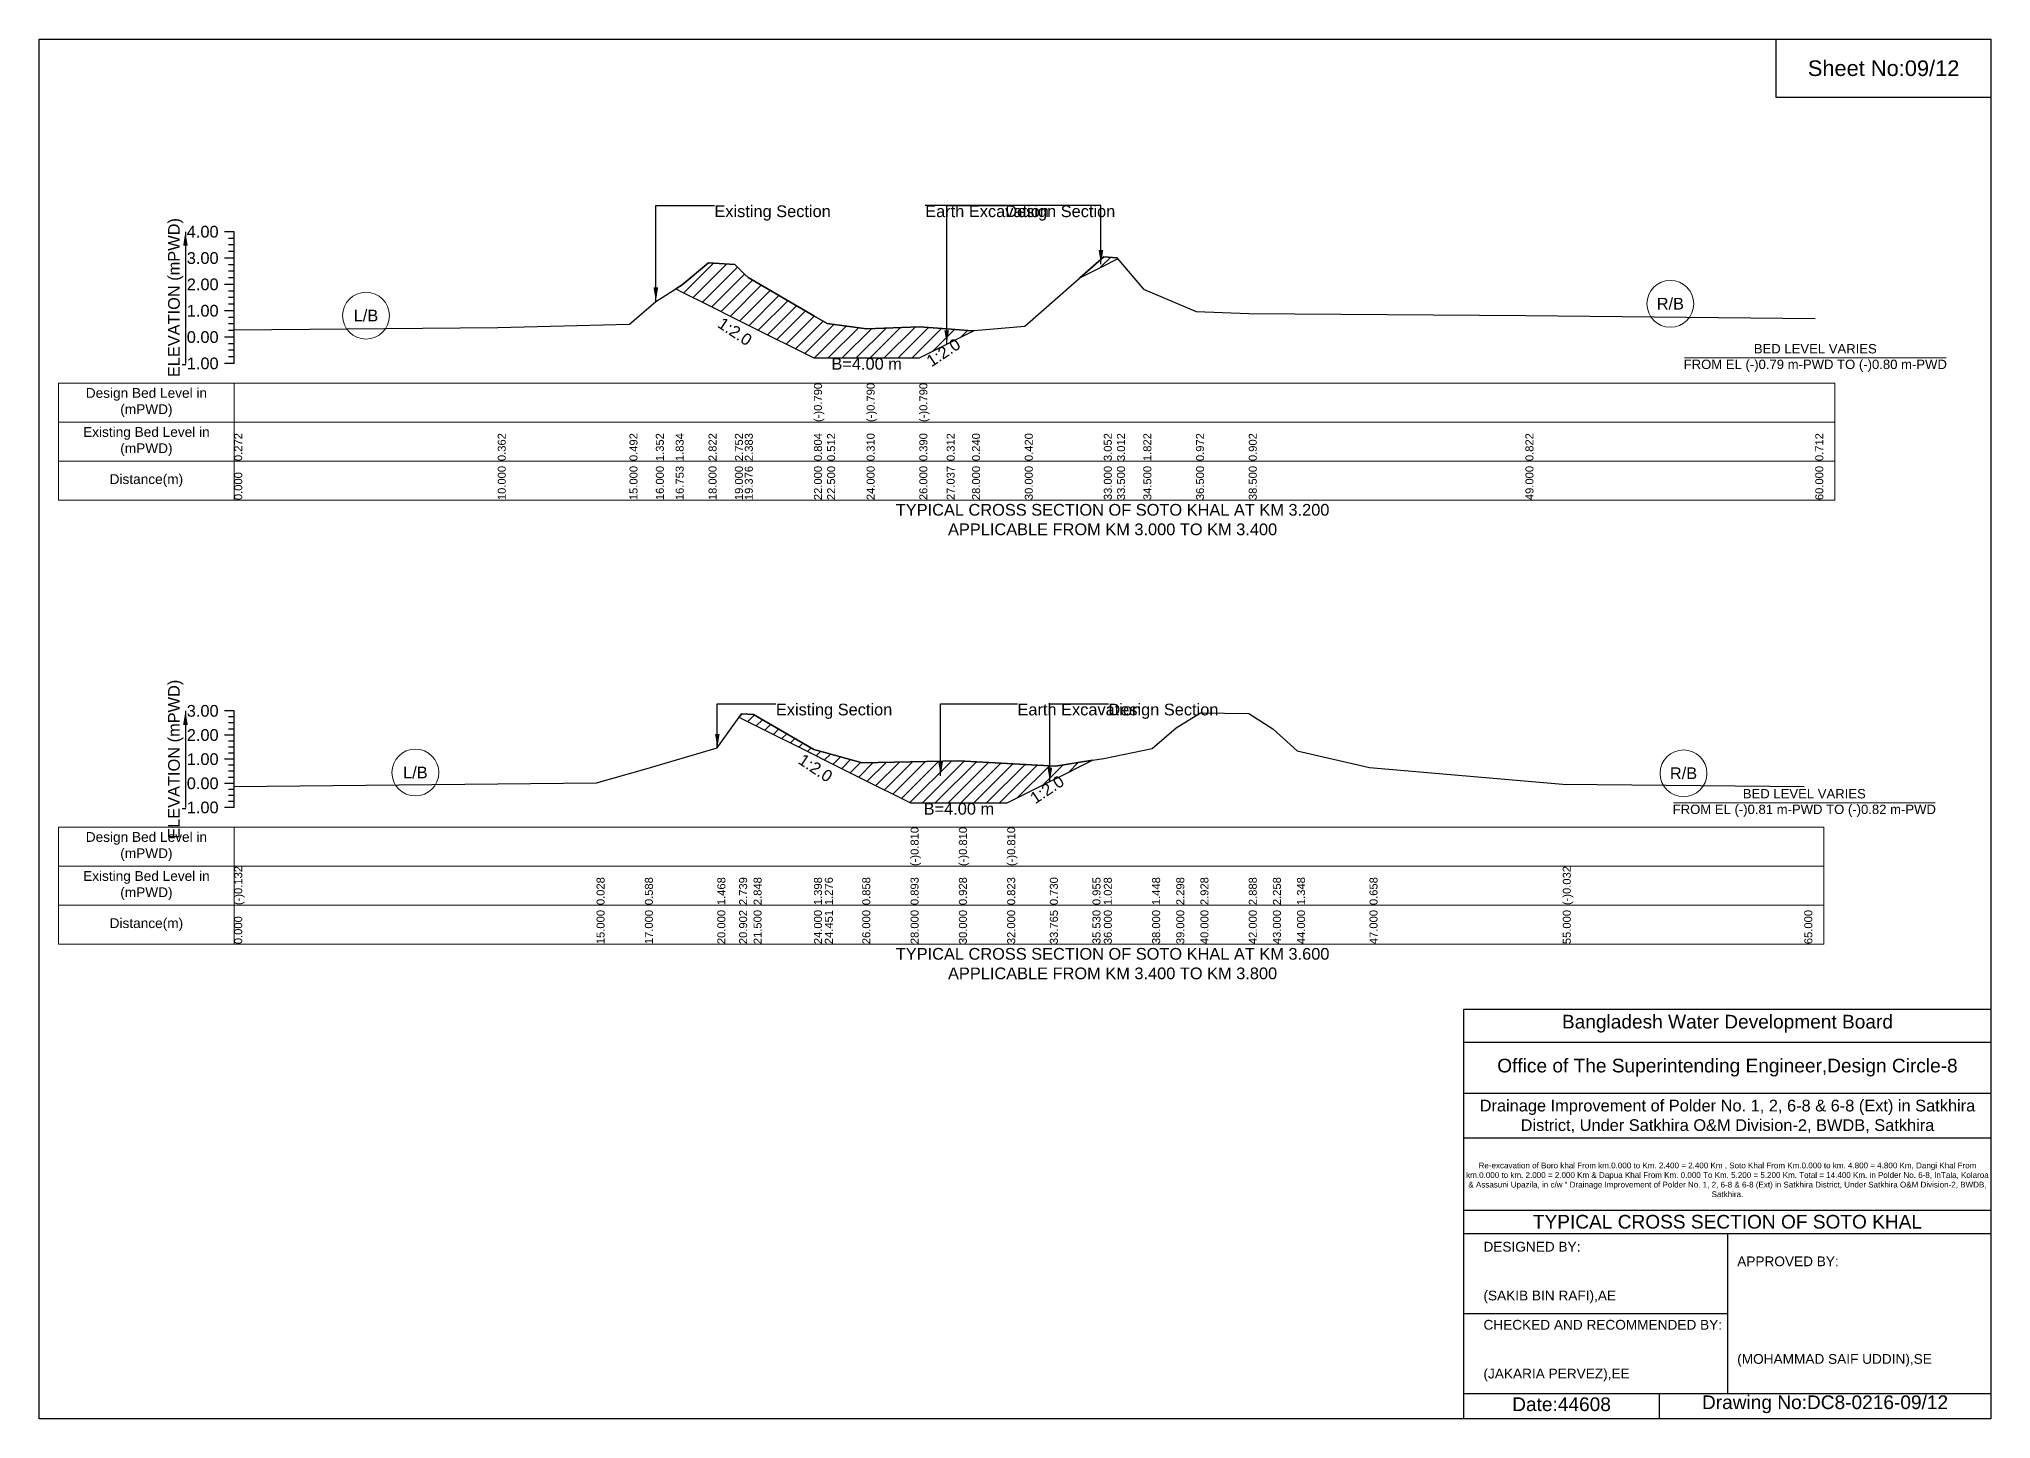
# Model space of a CAD drawing. Header units: inches. Extents: x 91000 to 218000, y -5656 to 30000.
# Drawn here: x 180000 to 188000, y -5656 to 0 of the extents above; entities that cross this region are included whole.
import ezdxf

# ---------------------------------------------------------------- set-up
doc = ezdxf.new("R2010")
doc.units = ezdxf.units.IN
doc.header["$LTSCALE"] = 7
doc.header["$MEASUREMENT"] = 0
for name, color, linetype, lineweight in [('Cross section Data Border', 7, 'Continuous', 9), ('Cross Section Labels', 7, 'Continuous', 9), ('Existing_Bed_Level for Xsection', 7, 'Continuous', 25)]:
    doc.layers.add(name, color=color, linetype=linetype, lineweight=lineweight)
doc.styles.get("Standard").update_dxf_attribs({"font": 'arial.ttf'})
doc.dimstyles.get("Standard").update_dxf_attribs({"dimtxt": 0.18, "dimasz": 0.18, "dimexe": 0.18, "dimexo": 0.0625, "dimgap": 0.09, "dimtad": 0, "dimtih": 1, "dimtoh": 1, "dimdec": 4, "dimzin": 0, "dimdsep": 46, "dimtxsty": 'Standard', "dimcen": 0.09, "dimadec": 0, "dimazin": 0, "dimtfac": 1, "dimtdec": 4, "dimtofl": 0, "dimtmove": 0, "dimatfit": 3, "dimfxl": 1, "dimtolj": 1, "dimtzin": 0, "dimarcsym": 0})

msp = doc.modelspace()

# ---------------------------------------------------------------- hatches: boundary and pattern name
at = {"layer": 'Existing_Bed_Level for Xsection'}
h = msp.add_hatch(dxfattribs=at)
h.set_pattern_fill('ANSI31', color=256, scale=324, style=0)
h.paths.add_polyline_path([(182609.3, -1023.9), (182636, -1037.2), (182744, -1091.2), (182852, -1145.2), (182892.6, -1165.6), (182906, -1172.2), (183176, -1307.2), (183230, -1307.2), (183392, -1307.2), (183608, -1307.2), (183720, -1251.3), (183824, -1199.2), (183831.9, -1195.3), (183824, -1196), (183720, -1188.2), (183608, -1179.8), (183392, -1188.4), (183230, -1166.6), (183176, -1135.1), (182906, -977.6), (182892.6, -964.5), (182852, -924.7), (182744, -917.1), (182636, -1006.8)])
h = msp.add_hatch(dxfattribs=at)
h.set_pattern_fill('ANSI31', color=256, scale=324, style=0)
h.paths.add_polyline_path([(184266.1, -978.2), (184364, -929.2), (184418, -902.2), (184421.3, -900.6), (184418, -896.6), (184364, -892.3)])
h = msp.add_hatch(dxfattribs=at)
h.set_pattern_fill('ANSI31', color=256, scale=297, style=0)
h.paths.add_polyline_path([(182869.3, -2779.7), (182879, -2784.6), (182928.5, -2809.4), (183176, -2933.1), (183220.6, -2955.4), (183374, -3032.1), (183572, -3131.1), (183770, -3131.1), (183968, -3131.1), (184142.8, -3043.7), (184166, -3032.1), (184317.5, -2956.4), (184166, -2979.8), (184142.8, -2978.6), (183968, -2969.5), (183770, -2959.1), (183572, -2962.5), (183374, -2966), (183220.6, -2924.6), (183176, -2912.5), (182928.5, -2769), (182879, -2766)])

# ---------------------------------------------------------------- linework, layer by layer
for points in [[(180000, 0), (188000, 0), (188000, -5656), (180000, -5656)], [(187120, 0), (188000, 0), (188000, -240), (187120, -240)]]:
    msp.add_lwpolyline(points, close=True)
for points in [[(185840, -5656), (185840, -3976), (188000, -3976)], [(185840, -4112), (188000, -4112)], [(185840, -4320), (188000, -4320)], [(185840, -4504), (188000, -4504)], [(185840, -4800), (188000, -4800)], [(185840, -4896), (188000, -4896)], [(186920, -4896), (186920, -5552)], [(185840, -5224), (186920, -5224)], [(185840, -5552), (188000, -5552)], [(186640, -5552), (186640, -5656)]]:
    msp.add_lwpolyline(points)
at = {"layer": 'Cross section Data Border'}
for points in [[(180080, -1409.9), (187360, -1409.9), (187360, -1889.9), (180080, -1889.9)], [(180080, -3229.9), (187315, -3229.9), (187315, -3709.9), (180080, -3709.9)]]:
    msp.add_lwpolyline(points, close=True, dxfattribs=at)
for points in [[(180800, -1409.9), (180800, -1889.9)], [(180080, -1569.9), (187360, -1569.9)], [(180080, -1729.9), (187360, -1729.9)], [(180800, -3229.9), (180800, -3709.9)], [(180080, -3389.9), (187315, -3389.9)], [(180080, -3549.9), (187315, -3549.9)]]:
    msp.add_lwpolyline(points, dxfattribs=at)
at = {"layer": 'Cross Section Labels'}
for points in [[(186744.2, -1307.2), (187815.8, -1307.2)], [(186699.2, -3131.1), (187770.8, -3131.1)]]:
    msp.add_lwpolyline(points, dxfattribs=at)
for centre in [(181340, -1133.7), (186686, -1085.1), (181542.5, -3006.6), (186740, -3009.6)]:
    msp.add_circle(centre, 96, dxfattribs=at)
at = {"layer": 'Existing_Bed_Level for Xsection'}
for points in [[(180800, -789.9), (180760, -789.9)], [(180800, -1329.9), (180800, -1221.9), (180800, -1113.9), (180800, -1005.9), (180800, -897.9), (180800, -789.9)], [(180800, -816.9), (180776, -816.9)], [(180800, -843.9), (180776, -843.9)], [(180800, -870.9), (180776, -870.9)], [(180800, -897.9), (180760, -897.9)], [(180800, -924.9), (180776, -924.9)], [(180800, -951.9), (180776, -951.9)], [(180800, -1192.5), (181880, -1182.8), (182420, -1168.8), (182528, -1075.9), (182609.3, -1023.9), (182636, -1006.8), (182744, -917.1), (182852, -924.7), (182892.6, -964.5), (182906, -977.6), (183176, -1135.1), (183176, -1135.1), (183230, -1166.6), (183392, -1188.4), (183392, -1188.4), (183608, -1179.8), (183608, -1179.8), (183720, -1188.2), (183824, -1196), (183831.9, -1195.3), (184040, -1176.6), (184364, -892.3), (184418, -896.6), (184526, -1025.1), (184742, -1116.9), (184958, -1124.5), (186092, -1133.1), (187280, -1145)], [(180800, -1005.9), (180760, -1005.9)], [(180800, -978.9), (180776, -978.9)], [(180800, -1032.9), (180776, -1032.9)], [(180800, -1113.9), (180760, -1113.9)], [(180800, -1059.9), (180776, -1059.9)], [(180800, -1086.9), (180776, -1086.9)], [(180800, -1140.9), (180776, -1140.9)], [(180800, -1167.9), (180776, -1167.9)], [(180800, -1194.9), (180776, -1194.9)], [(180800, -1221.9), (180760, -1221.9)], [(180800, -1248.9), (180776, -1248.9)], [(180800, -1275.9), (180776, -1275.9)], [(180800, -1329.9), (180760, -1329.9)], [(180800, -1302.9), (180776, -1302.9)], [(180800, -2753.9), (180760, -2753.9)], [(180800, -2778.7), (180776, -2778.7)], [(180800, -3149.9), (180800, -3050.9), (180800, -2951.9), (180800, -2852.9), (180800, -2753.9)], [(180800, -3064), (182285, -3048.2), (182483, -2992.7), (182780, -2905.6), (182869.3, -2779.7), (182879, -2766), (182928.5, -2769), (183176, -2912.5), (183220.6, -2924.6), (183374, -2966), (183572, -2962.5), (183572, -2962.5), (183770, -2959.1), (183770, -2959.1), (183968, -2969.5), (183968, -2969.5), (184142.8, -2978.6), (184166, -2979.8), (184317.5, -2956.4), (184364, -2949.2), (184562, -2907.6), (184661, -2823.4), (184760, -2761.1), (184958, -2765), (185057, -2827.4), (185156, -2917.5), (185453, -2985.8), (186245, -3054.1), (187235, -3064)], [(180800, -2852.9), (180760, -2852.9)], [(180800, -2803.4), (180776, -2803.4)], [(180800, -2828.2), (180776, -2828.2)], [(180800, -2877.7), (180776, -2877.7)], [(180800, -2951.9), (180760, -2951.9)], [(180800, -2902.4), (180776, -2902.4)], [(180800, -2927.2), (180776, -2927.2)], [(180800, -2976.7), (180776, -2976.7)], [(180800, -3001.4), (180776, -3001.4)], [(180800, -3026.2), (180776, -3026.2)], [(180800, -3050.9), (180760, -3050.9)], [(180800, -3075.7), (180776, -3075.7)], [(180800, -3100.4), (180776, -3100.4)], [(180800, -3149.9), (180760, -3149.9)], [(180800, -3125.2), (180776, -3125.2)]]:
    msp.add_lwpolyline(points, dxfattribs=at)
for points in [[(182609.3, -1023.9), (182636, -1037.2), (182744, -1091.2), (182852, -1145.2), (182892.6, -1165.6), (182906, -1172.2), (183176, -1307.2), (183176, -1307.2), (183230, -1307.2), (183392, -1307.2), (183392, -1307.2), (183608, -1307.2), (183608, -1307.2), (183720, -1251.3), (183824, -1199.2), (183831.9, -1195.3), (183831.9, -1195.3), (183831.9, -1195.3), (183824, -1196), (183720, -1188.2), (183608, -1179.8), (183608, -1179.8), (183392, -1188.4), (183392, -1188.4), (183230, -1166.6), (183176, -1135.1), (183176, -1135.1), (182906, -977.6), (182892.6, -964.5), (182852, -924.7), (182744, -917.1), (182636, -1006.8)], [(184266.1, -978.2), (184364, -929.2), (184418, -902.2), (184421.3, -900.6), (184418, -896.6), (184364, -892.3)], [(182869.3, -2779.7), (182879, -2784.6), (182928.5, -2809.4), (183176, -2933.1), (183220.6, -2955.4), (183374, -3032.1), (183572, -3131.1), (183572, -3131.1), (183770, -3131.1), (183770, -3131.1), (183968, -3131.1), (183968, -3131.1), (184142.8, -3043.7), (184166, -3032.1), (184317.5, -2956.4), (184317.5, -2956.4), (184317.5, -2956.4), (184166, -2979.8), (184142.8, -2978.6), (183968, -2969.5), (183968, -2969.5), (183770, -2959.1), (183770, -2959.1), (183572, -2962.5), (183572, -2962.5), (183374, -2966), (183220.6, -2924.6), (183176, -2912.5), (182928.5, -2769), (182879, -2766)]]:
    msp.add_lwpolyline(points, close=True, dxfattribs=at)

# ---------------------------------------------------------------- texts
at = {"attachment_point": 5}
for s, insert, char_height in [('Sheet No:09/12', (187560, -120), 64), ('Bangladesh Water Development Board', (186920, -4036), 56), ('Office of The Superintending Engineer,Design Circle-8', (186920, -4216), 56)]:
    msp.add_mtext(s, dxfattribs=dict(at, insert=insert, char_height=char_height))
for s, insert, char_height, width, attachment_point in [('Drainage Improvement of Polder No. 1, 2, 6-8 & 6-8 (Ext) in Satkhira District, Under Satkhira O&M Division-2, BWDB, Satkhira', (186920, -4416), 48, 2240, 5), ('Re-excavation of Boro khal From km.0.000 to Km. 2.400 = 2.400 Km , Soto Khal From Km.0.000 to km. 4.800 = 4.800 Km, Dangi Khal From km.0.000 to km. 2.000 = 2.000 Km & Dapua Khal From Km. 0.000 To Km. 5.200 = 5.200 Km. Total = 14.400 Km. in Polder No. 6-8, InTala, Kolaroa & Assasuni Upazila, in c/w “ Drainage Improvement of Polder No. 1, 2, 6-8 & 6-8 (Ext) in Satkhira District, Under Satkhira O&M Division-2, BWDB, Satkhira.', (186920, -4676), 23.565, 2160, 5), ('TYPICAL CROSS SECTION OF SOTO KHAL', (186920, -4848), 56, 2240, 5), ('DESIGNED BY:^J^J^J(SAKIB BIN RAFI),AE', (185920, -5056), 40, 1120, 4), ('APPROVED BY:^J^J^J^J^J^J(MOHAMMAD SAIF UDDIN),SE', (186960, -5216), 40, 1120, 4), ('CHECKED AND RECOMMENDED BY:^J^J^J(JAKARIA PERVEZ),EE', (185920, -5376), 40, 1120, 4), ('Date:44608', (186240, -5596), 56, 1120, 5), ('Drawing No:DC8-0216-09/12', (187320, -5596), 56, 1760, 5)]:
    msp.add_mtext(s, dxfattribs=dict(insert=insert, char_height=char_height, width=width, attachment_point=attachment_point))
at = {"layer": 'Cross section Data Border', "char_height": 40, "width": 640, "attachment_point": 5}
for s, insert in [('Design Bed Level in (mPWD)', (180440, -1489.9)), ('Existing Bed Level in (mPWD)', (180440, -1649.9)), ('Distance(m)', (180440, -1809.9)), ('Design Bed Level in (mPWD)', (180440, -3309.9)), ('Existing Bed Level in (mPWD)', (180440, -3469.9)), ('Distance(m)', (180440, -3629.9))]:
    msp.add_mtext(s, dxfattribs=dict(at, insert=insert))
at = {"layer": 'Cross Section Labels'}
for s, insert, char_height, attachment_point in [('Existing Section', (182768, -681.9), 48, 1), ('Earth Excavation', (183632, -681.9), 48, 1), ('Design Section', (183960, -681.9), 48, 1), ('L/B', (181340, -1133.7), 48, 5), ('R/B', (186686, -1085.1), 48, 5), ('BED LEVEL VARIES ^JFROM EL (-)0.79 m-PWD TO (-)0.80 m-PWD', (187280, -1307.2), 38.4, 5), ('B=4.00 m', (183392, -1307.2), 48, 2), ('TYPICAL CROSS SECTION OF SOTO KHAL AT KM 3.200^JAPPLICABLE FROM KM 3.000 TO KM 3.400', (184400, -1969.9), 48, 5), ('Existing Section', (183020, -2724.2), 48, 1), ('Earth Excavation', (184010, -2724.2), 48, 1), ('Design Section', (184382.8, -2724.2), 48, 1), ('L/B', (181542.5, -3006.6), 48, 5), ('R/B', (186740, -3009.6), 48, 5), ('BED LEVEL VARIES ^JFROM EL (-)0.81 m-PWD TO (-)0.82 m-PWD', (187235, -3131.1), 38.4, 5), ('B=4.00 m', (183770, -3131.1), 48, 2), ('TYPICAL CROSS SECTION OF SOTO KHAL AT KM 3.600^JAPPLICABLE FROM KM 3.400 TO KM 3.800', (184400, -3789.9), 48, 5)]:
    msp.add_mtext(s, dxfattribs=dict(at, insert=insert, char_height=char_height, attachment_point=attachment_point))
at = {"layer": 'Cross Section Labels', "char_height": 48, "attachment_point": 2}
for insert, rotation in [((182865.6, -1179.1), 326.30993), ((183693, -1264.8), 33.69007), ((183195.9, -2967.8), 326.30993), ((184118, -3056.1), 33.69007)]:
    msp.add_mtext('1:2.0', dxfattribs=dict(at, insert=insert, rotation=rotation))
at = {"layer": 'Existing_Bed_Level for Xsection', "rotation": 90}
for s, insert, char_height, attachment_point in [('ELEVATION (mPWD)', (180560, -1059.9), 48, 5), ('(-)0.790', (183176, -1569.9), 32.8, 1), ('(-)0.790', (183392, -1569.9), 32.8, 1), ('(-)0.790', (183608, -1569.9), 32.8, 1), ('0.272', (180800, -1729.9), 32.8, 1), ('0.362', (181880, -1729.9), 32.8, 1), ('0.492', (182420, -1729.9), 32.8, 1), ('1.352', (182528, -1729.9), 32.8, 1), ('1.834', (182609.3, -1729.9), 32.8, 1), ('2.822', (182744, -1729.9), 32.8, 1), ('2.752', (182852, -1729.9), 32.8, 1), ('2.383', (182892.6, -1729.9), 32.8, 1), ('0.804', (183176, -1729.9), 32.8, 1), ('0.512', (183230, -1729.9), 32.8, 1), ('0.310', (183392, -1729.9), 32.8, 1), ('0.390', (183608, -1729.9), 32.8, 1), ('0.312', (183720, -1729.9), 32.8, 1), ('0.240', (183824, -1729.9), 32.8, 1), ('0.420', (184040, -1729.9), 32.8, 1), ('3.052', (184364, -1729.9), 32.8, 1), ('3.012', (184418, -1729.9), 32.8, 1), ('1.822', (184526, -1729.9), 32.8, 1), ('0.972', (184742, -1729.9), 32.8, 1), ('0.902', (184958, -1729.9), 32.8, 1), ('0.822', (186092, -1729.9), 32.8, 1), ('0.712', (187280, -1729.9), 32.8, 1), ('10.000', (181880, -1889.9), 32.8, 1), ('15.000', (182420, -1889.9), 32.8, 1), ('16.000', (182528, -1889.9), 32.8, 1), ('16.753', (182609.3, -1889.9), 32.8, 1), ('18.000', (182744, -1889.9), 32.8, 1), ('19.000', (182852, -1889.9), 32.8, 1), ('19.376', (182892.6, -1889.9), 32.8, 1), ('22.000', (183176, -1889.9), 32.8, 1), ('22.500', (183230, -1889.9), 32.8, 1), ('24.000', (183392, -1889.9), 32.8, 1), ('26.000', (183608, -1889.9), 32.8, 1), ('27.037', (183720, -1889.9), 32.8, 1), ('28.000', (183824, -1889.9), 32.8, 1), ('30.000', (184040, -1889.9), 32.8, 1), ('33.000', (184364, -1889.9), 32.8, 1), ('33.500', (184418, -1889.9), 32.8, 1), ('34.500', (184526, -1889.9), 32.8, 1), ('36.500', (184742, -1889.9), 32.8, 1), ('38.500', (184958, -1889.9), 32.8, 1), ('49.000', (186092, -1889.9), 32.8, 1), ('60.000', (187280, -1889.9), 32.8, 1), ('0.000', (180800, -1889.9), 32.8, 1), ('ELEVATION (mPWD)', (180560, -2951.9), 48, 5), ('(-)0.810', (183572, -3389.9), 32.8, 1), ('(-)0.810', (183770, -3389.9), 32.8, 1), ('(-)0.810', (183968, -3389.9), 32.8, 1), ('(-)0.132', (180800, -3549.9), 32.8, 1), ('0.028', (182285, -3549.9), 32.8, 1), ('0.588', (182483, -3549.9), 32.8, 1), ('1.468', (182780, -3549.9), 32.8, 1), ('2.739', (182869.3, -3549.9), 32.8, 1), ('2.848', (182928.5, -3549.9), 32.8, 1), ('1.398', (183176, -3549.9), 32.8, 1), ('1.276', (183220.6, -3549.9), 32.8, 1), ('0.858', (183374, -3549.9), 32.8, 1), ('0.893', (183572, -3549.9), 32.8, 1), ('0.928', (183770, -3549.9), 32.8, 1), ('0.823', (183968, -3549.9), 32.8, 1), ('0.730', (184142.8, -3549.9), 32.8, 1), ('0.955', (184317.5, -3549.9), 32.8, 1), ('1.028', (184364, -3549.9), 32.8, 1), ('1.448', (184562, -3549.9), 32.8, 1), ('2.298', (184661, -3549.9), 32.8, 1), ('2.928', (184760, -3549.9), 32.8, 1), ('2.888', (184958, -3549.9), 32.8, 1), ('2.258', (185057, -3549.9), 32.8, 1), ('1.348', (185156, -3549.9), 32.8, 1), ('0.658', (185453, -3549.9), 32.8, 1), ('(-)0.032', (186245, -3549.9), 32.8, 1), ('0.000', (180800, -3709.9), 32.8, 1), ('15.000', (182285, -3709.9), 32.8, 1), ('17.000', (182483, -3709.9), 32.8, 1), ('20.000', (182780, -3709.9), 32.8, 1), ('20.902', (182869.3, -3709.9), 32.8, 1), ('21.500', (182928.5, -3709.9), 32.8, 1), ('24.000', (183176, -3709.9), 32.8, 1), ('24.451', (183220.6, -3709.9), 32.8, 1), ('26.000', (183374, -3709.9), 32.8, 1), ('28.000', (183572, -3709.9), 32.8, 1), ('30.000', (183770, -3709.9), 32.8, 1), ('32.000', (183968, -3709.9), 32.8, 1), ('33.765', (184142.8, -3709.9), 32.8, 1), ('35.530', (184317.5, -3709.9), 32.8, 1), ('36.000', (184364, -3709.9), 32.8, 1), ('38.000', (184562, -3709.9), 32.8, 1), ('39.000', (184661, -3709.9), 32.8, 1), ('40.000', (184760, -3709.9), 32.8, 1), ('42.000', (184958, -3709.9), 32.8, 1), ('43.000', (185057, -3709.9), 32.8, 1), ('44.000', (185156, -3709.9), 32.8, 1), ('47.000', (185453, -3709.9), 32.8, 1), ('55.000', (186245, -3709.9), 32.8, 1), ('65.000', (187235, -3709.9), 32.8, 1)]:
    msp.add_mtext(s, dxfattribs=dict(at, insert=insert, char_height=char_height, attachment_point=attachment_point))
at = {"layer": 'Existing_Bed_Level for Xsection', "char_height": 48, "attachment_point": 6}
for s, insert in [('4.00', (180736, -789.9)), ('3.00', (180736, -897.9)), ('2.00', (180736, -1005.9)), ('1.00', (180736, -1113.9)), ('0.00', (180736, -1221.9)), ('-1.00', (180736, -1329.9)), ('3.00', (180736, -2753.9)), ('2.00', (180736, -2852.9)), ('1.00', (180736, -2951.9)), ('0.00', (180736, -3050.9)), ('-1.00', (180736, -3149.9))]:
    msp.add_mtext(s, dxfattribs=dict(at, insert=insert))

# ---------------------------------------------------------------- leaders
at = {"layer": 'Cross Section Labels', "annotation_type": 0, "has_hookline": 1}
for points, hookline_direction, text_width in [([(182528, -1075.9), (182528, -681.9), (182767.9, -681.9)], 0, 467.2), ([(184352.2, -922.8), (184352.2, -681.9), (183632.1, -681.9)], 1, 497), ([(183720, -1251.3), (183720, -681.9), (183959.9, -681.9)], 0, 441.2), ([(182780, -2905.6), (182780, -2724.2), (183019.9, -2724.2)], 0, 467.2), ([(183695.3, -3019.7), (183695.3, -2724.2), (184009.9, -2724.2)], 0, 497), ([(184142.8, -3043.7), (184142.8, -2724.2), (184382.7, -2724.2)], 0, 441.2)]:
    msp.add_leader(points, dimstyle='Standard', override={"dimasz": 57.6}, dxfattribs=dict(at, hookline_direction=hookline_direction, text_width=text_width))
at = {"layer": 'Existing_Bed_Level for Xsection'}
for points in [[(180600, -789.9), (180600, -1329.9)], [(180600, -2753.9), (180600, -3149.9)]]:
    msp.add_leader(points, dimstyle='Standard', override={"dimasz": 57.6}, dxfattribs=at)

doc.saveas('drawing.dxf')
